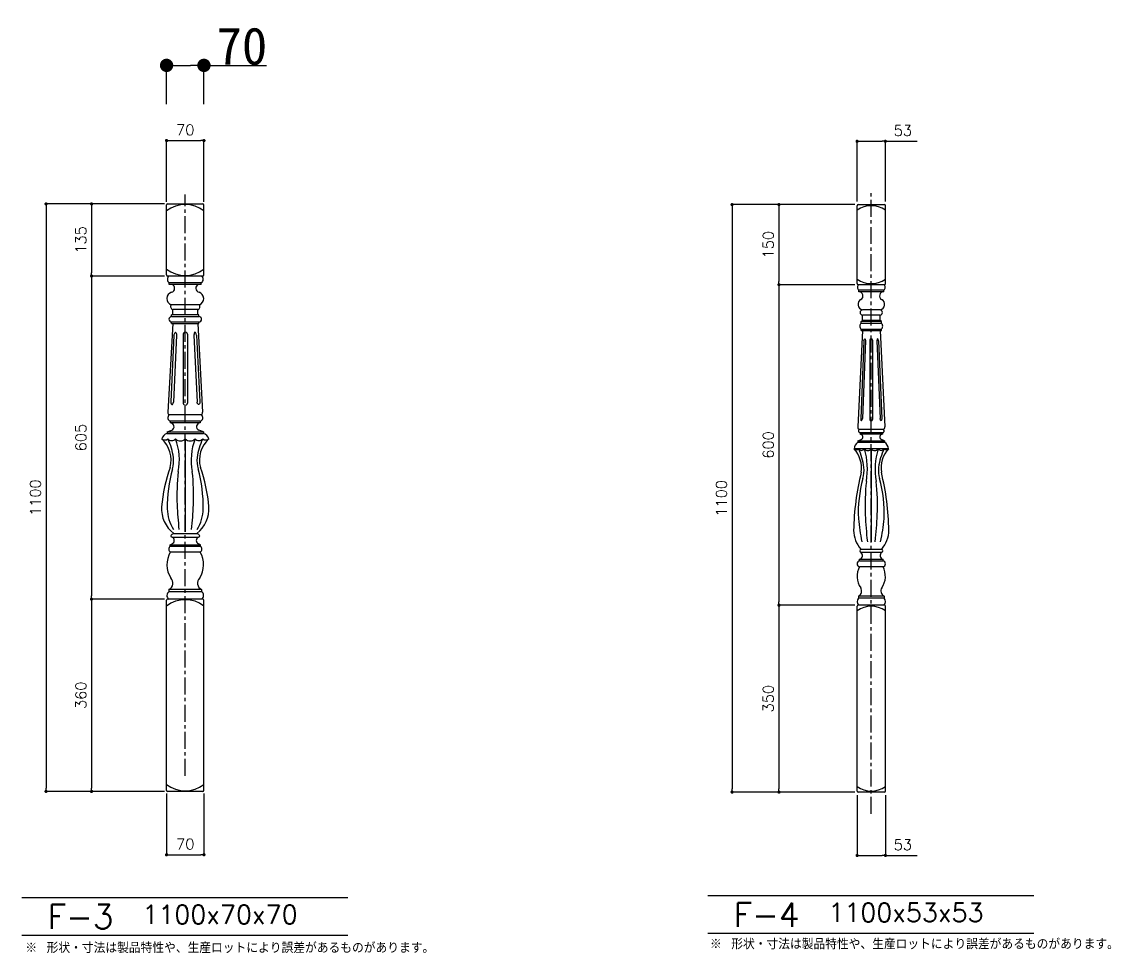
# Model space of a CAD drawing. Header units: millimetres. Extents: x -63086 to 144078, y -129912 to 13382.
# Drawn here: x -19935 to -17895, y -85373 to -83629 of the extents above; entities that cross this region are included whole.
import ezdxf

# ---------------------------------------------------------------- set-up
doc = ezdxf.new("R2010")
doc.units = ezdxf.units.MM
doc.linetypes.add('CENTER', pattern=[50.8, 31.75, -6.35, 6.35, -6.35])
doc.layers.get('0').update_dxf_attribs({"lineweight": 0})
for name, color, linetype in [('HOJO', 3, 'Continuous'), ('KIJUN', 7, 'Continuous'), ('SUNPOU', 70, 'Continuous'), ('WAKU', 1, 'Continuous')]:
    doc.layers.add(name, color=color, linetype=linetype)
doc.layers.add('展開建具用', color=250, linetype='Continuous', lineweight=9)
doc.styles.add('LIFE', font='romans', dxfattribs={"width": 0.7, "bigfont": 'extfont'})
doc.styles.get("Standard").update_dxf_attribs({"font": 'MS Mincho.ttf'})
doc.styles.add('SUNPOU', font='txt', dxfattribs={"bigfont": 'bigfont'})
doc.dimstyles.new('STANDARD$0', dxfattribs={"dimscale": 2, "dimtxt": 4.5, "dimasz": 1, "dimexe": 1, "dimexo": 2, "dimgap": 1, "dimtad": 3, "dimzin": 9, "dimdsep": 46, "dimtxsty": 'LIFE', "dimblk1": 'DOT', "dimblk2": 'DOT', "dimsah": 1, "dimcen": 0, "dimclrt": 3, "dimadec": 0, "dimazin": 0, "dimtfac": 1, "dimtdec": 4, "dimtmove": 0, "dimatfit": 3, "dimldrblk": 'DOT', "dimfxl": 1, "dimtolj": 1, "dimtzin": 0, "dimarcsym": 0})
doc.dimstyles.new('寸法', dxfattribs={"dimtxt": 70, "dimasz": 25, "dimexe": 1.5, "dimexo": 200, "dimtad": 1, "dimdec": 0, "dimtxsty": 'Standard', "dimblk": 'DOT', "dimcen": 2.5, "dimadec": 0, "dimazin": 0, "dimtfac": 1, "dimtdec": 0, "dimtmove": 0, "dimatfit": 3, "dimfxl": 200, "dimfxlon": 1, "dimarcsym": 0})

# ---------------------------------------------------------------- blocks, each defined once
blk = doc.blocks.new('_Dot')
at = {"color": 0, "linetype": 'ByBlock', "lineweight": -2}
blk.add_line((-0.5, 0), (-1, 0), dxfattribs=at)
at = {"color": 0, "linetype": 'ByBlock', "const_width": 0.5}
blk.add_lwpolyline([(-0.25, 0, 1), (0.25, 0, 1)], format="xyb", close=True, dxfattribs=at)
blk = doc.blocks.new('*D285')
at = {"layer": 'Defpoints', "color": 0, "transparency": 16777216}
for p in [(-19664.1, -85068), (-19594.1, -85068), (-19594.1, -85188.6)]:
    blk.add_point(p, dxfattribs=at)
at = {"layer": 'SUNPOU', "color": 70, "lineweight": -2, "transparency": 16777216}
for p, q in [((-19664.1, -85074), (-19664.1, -85188.6)), ((-19594.1, -85074), (-19594.1, -85188.6))]:
    blk.add_line(p, q, dxfattribs=at)
at = {"layer": 'SUNPOU', "color": 60, "lineweight": -2, "transparency": 16777216}
blk.add_line((-19658.1, -85188.6), (-19600.1, -85188.6), dxfattribs=at)
at = {"layer": 'SUNPOU', "color": 60, "lineweight": -2, "transparency": 16777216, "xscale": 6, "yscale": 6, "zscale": 6, "rotation": 180}
blk.add_blockref('_Dot', (-19664.1, -85188.6), dxfattribs=at)
at = {"layer": 'SUNPOU', "color": 60, "lineweight": -2, "transparency": 16777216, "xscale": 6, "yscale": 6, "zscale": 6}
blk.add_blockref('_Dot', (-19594.1, -85188.6), dxfattribs=at)
at = {"layer": 'SUNPOU', "color": 60, "transparency": 16777216, "insert": (-19629.1, -85168.6), "char_height": 20, "attachment_point": 5, "style": 'SUNPOU'}
blk.add_mtext('\\A1;70', dxfattribs=at)
blk = doc.blocks.new('*D286')
at = {"layer": 'Defpoints', "color": 0, "transparency": 16777216}
for p in [(-19662.1, -83970), (-19889.9, -85070), (-19662.1, -85070)]:
    blk.add_point(p, dxfattribs=at)
at = {"layer": 'SUNPOU', "color": 70, "lineweight": -2, "transparency": 16777216}
for p, q in [((-19668.1, -83970), (-19889.9, -83970)), ((-19668.1, -85070), (-19889.9, -85070))]:
    blk.add_line(p, q, dxfattribs=at)
at = {"layer": 'SUNPOU', "color": 60, "lineweight": -2, "transparency": 16777216}
blk.add_line((-19889.9, -83976), (-19889.9, -85064), dxfattribs=at)
at = {"layer": 'SUNPOU', "color": 60, "lineweight": -2, "transparency": 16777216, "xscale": 6, "yscale": 6, "zscale": 6}
for p, rotation in [((-19889.9, -83970), 90), ((-19889.9, -85070), 270)]:
    blk.add_blockref('_Dot', p, dxfattribs=dict(at, rotation=rotation))
at = {"layer": 'SUNPOU', "color": 60, "transparency": 16777216, "insert": (-19909.9, -84520), "char_height": 20, "attachment_point": 5, "rotation": 90, "style": 'SUNPOU'}
blk.add_mtext('\\A1;1100', dxfattribs=at)
blk = doc.blocks.new('*D287')
at = {"layer": 'Defpoints', "color": 0, "transparency": 16777216}
for p in [(-19594.1, -83851.4), (-19664.1, -83972), (-19594.1, -83972)]:
    blk.add_point(p, dxfattribs=at)
at = {"layer": 'SUNPOU', "color": 70, "lineweight": -2, "transparency": 16777216}
for p, q in [((-19664.1, -83966), (-19664.1, -83851.4)), ((-19594.1, -83966), (-19594.1, -83851.4))]:
    blk.add_line(p, q, dxfattribs=at)
at = {"layer": 'SUNPOU', "color": 60, "lineweight": -2, "transparency": 16777216}
blk.add_line((-19658.1, -83851.4), (-19600.1, -83851.4), dxfattribs=at)
at = {"layer": 'SUNPOU', "color": 60, "lineweight": -2, "transparency": 16777216, "xscale": 6, "yscale": 6, "zscale": 6, "rotation": 180}
blk.add_blockref('_Dot', (-19664.1, -83851.4), dxfattribs=at)
at = {"layer": 'SUNPOU', "color": 60, "lineweight": -2, "transparency": 16777216, "xscale": 6, "yscale": 6, "zscale": 6}
blk.add_blockref('_Dot', (-19594.1, -83851.4), dxfattribs=at)
at = {"layer": 'SUNPOU', "color": 60, "transparency": 16777216, "insert": (-19629.1, -83831.4), "char_height": 20, "attachment_point": 5, "style": 'SUNPOU'}
blk.add_mtext('\\A1;70', dxfattribs=at)
blk = doc.blocks.new('*D288')
at = {"layer": 'Defpoints', "color": 0, "transparency": 16777216}
for p in [(-19662.1, -84710), (-19804.6, -85070), (-19662.1, -85070)]:
    blk.add_point(p, dxfattribs=at)
at = {"layer": 'SUNPOU', "color": 70, "lineweight": -2, "transparency": 16777216}
for p, q in [((-19668.1, -84710), (-19804.6, -84710)), ((-19668.1, -85070), (-19804.6, -85070))]:
    blk.add_line(p, q, dxfattribs=at)
at = {"layer": 'SUNPOU', "color": 60, "lineweight": -2, "transparency": 16777216}
blk.add_line((-19804.6, -84716), (-19804.6, -85064), dxfattribs=at)
at = {"layer": 'SUNPOU', "color": 60, "lineweight": -2, "transparency": 16777216, "xscale": 6, "yscale": 6, "zscale": 6}
for p, rotation in [((-19804.6, -84710), 90), ((-19804.6, -85070), 270)]:
    blk.add_blockref('_Dot', p, dxfattribs=dict(at, rotation=rotation))
at = {"layer": 'SUNPOU', "color": 60, "transparency": 16777216, "insert": (-19824.6, -84890), "char_height": 20, "attachment_point": 5, "rotation": 90, "style": 'SUNPOU'}
blk.add_mtext('\\A1;360', dxfattribs=at)
blk = doc.blocks.new('*D289')
at = {"layer": 'Defpoints', "color": 0, "transparency": 16777216}
for p in [(-19662.1, -84105), (-19804.6, -84710), (-19662.1, -84710)]:
    blk.add_point(p, dxfattribs=at)
at = {"layer": 'SUNPOU', "color": 70, "lineweight": -2, "transparency": 16777216}
for p, q in [((-19668.1, -84105), (-19804.6, -84105)), ((-19668.1, -84710), (-19804.6, -84710))]:
    blk.add_line(p, q, dxfattribs=at)
at = {"layer": 'SUNPOU', "color": 60, "lineweight": -2, "transparency": 16777216}
blk.add_line((-19804.6, -84111), (-19804.6, -84704), dxfattribs=at)
at = {"layer": 'SUNPOU', "color": 60, "lineweight": -2, "transparency": 16777216, "xscale": 6, "yscale": 6, "zscale": 6}
for p, rotation in [((-19804.6, -84105), 90), ((-19804.6, -84710), 270)]:
    blk.add_blockref('_Dot', p, dxfattribs=dict(at, rotation=rotation))
at = {"layer": 'SUNPOU', "color": 60, "transparency": 16777216, "insert": (-19824.6, -84407.5), "char_height": 20, "attachment_point": 5, "rotation": 90, "style": 'SUNPOU'}
blk.add_mtext('\\A1;605', dxfattribs=at)
blk = doc.blocks.new('*D290')
at = {"layer": 'Defpoints', "color": 0, "transparency": 16777216}
for p in [(-19662.1, -83970), (-19804.6, -84105), (-19662.1, -84105)]:
    blk.add_point(p, dxfattribs=at)
at = {"layer": 'SUNPOU', "color": 70, "lineweight": -2, "transparency": 16777216}
for p, q in [((-19668.1, -83970), (-19804.6, -83970)), ((-19668.1, -84105), (-19804.6, -84105))]:
    blk.add_line(p, q, dxfattribs=at)
at = {"layer": 'SUNPOU', "color": 60, "lineweight": -2, "transparency": 16777216}
blk.add_line((-19804.6, -83976), (-19804.6, -84099), dxfattribs=at)
at = {"layer": 'SUNPOU', "color": 60, "lineweight": -2, "transparency": 16777216, "xscale": 6, "yscale": 6, "zscale": 6}
for p, rotation in [((-19804.6, -83970), 90), ((-19804.6, -84105), 270)]:
    blk.add_blockref('_Dot', p, dxfattribs=dict(at, rotation=rotation))
at = {"layer": 'SUNPOU', "color": 60, "transparency": 16777216, "insert": (-19824.6, -84037.5), "char_height": 20, "attachment_point": 5, "rotation": 90, "style": 'SUNPOU'}
blk.add_mtext('\\A1;135', dxfattribs=at)
blk = doc.blocks.new('*D291')
at = {"layer": 'Defpoints', "color": 0, "transparency": 16777216}
for p in [(-18370.8, -85071.3), (-18317.8, -85071.3), (-18317.8, -85189.9)]:
    blk.add_point(p, dxfattribs=at)
at = {"layer": 'SUNPOU', "color": 70, "lineweight": -2, "transparency": 16777216}
for p, q in [((-18370.8, -85077.3), (-18370.8, -85189.9)), ((-18317.8, -85077.3), (-18317.8, -85189.9))]:
    blk.add_line(p, q, dxfattribs=at)
at = {"layer": 'SUNPOU', "color": 60, "lineweight": -2, "transparency": 16777216}
for p, q in [((-18364.8, -85189.9), (-18323.8, -85189.9)), ((-18317.8, -85189.9), (-18258.4, -85189.9))]:
    blk.add_line(p, q, dxfattribs=at)
at = {"layer": 'SUNPOU', "color": 60, "lineweight": -2, "transparency": 16777216, "xscale": 6, "yscale": 6, "zscale": 6, "rotation": 180}
blk.add_blockref('_Dot', (-18370.8, -85189.9), dxfattribs=at)
at = {"layer": 'SUNPOU', "color": 60, "lineweight": -2, "transparency": 16777216, "xscale": 6, "yscale": 6, "zscale": 6}
blk.add_blockref('_Dot', (-18317.8, -85189.9), dxfattribs=at)
at = {"layer": 'SUNPOU', "color": 60, "transparency": 16777216, "insert": (-18285.1, -85169.9), "char_height": 20, "attachment_point": 5, "style": 'SUNPOU'}
blk.add_mtext('\\A1;53', dxfattribs=at)
blk = doc.blocks.new('*D292')
at = {"layer": 'Defpoints', "color": 0, "transparency": 16777216}
for p in [(-18368.8, -83971.3), (-18605, -85071.3), (-18370.8, -85071.3)]:
    blk.add_point(p, dxfattribs=at)
at = {"layer": 'SUNPOU', "color": 70, "lineweight": -2, "transparency": 16777216}
for p, q in [((-18374.8, -83971.3), (-18605, -83971.3)), ((-18376.8, -85071.3), (-18605, -85071.3))]:
    blk.add_line(p, q, dxfattribs=at)
at = {"layer": 'SUNPOU', "color": 60, "lineweight": -2, "transparency": 16777216}
blk.add_line((-18605, -83977.3), (-18605, -85065.3), dxfattribs=at)
at = {"layer": 'SUNPOU', "color": 60, "lineweight": -2, "transparency": 16777216, "xscale": 6, "yscale": 6, "zscale": 6}
for p, rotation in [((-18605, -83971.3), 90), ((-18605, -85071.3), 270)]:
    blk.add_blockref('_Dot', p, dxfattribs=dict(at, rotation=rotation))
at = {"layer": 'SUNPOU', "color": 60, "transparency": 16777216, "insert": (-18625, -84521.3), "char_height": 20, "attachment_point": 5, "rotation": 90, "style": 'SUNPOU'}
blk.add_mtext('\\A1;1100', dxfattribs=at)
blk = doc.blocks.new('*D293')
at = {"layer": 'Defpoints', "color": 0, "transparency": 16777216}
for p in [(-18317.8, -83852.8), (-18370.8, -83971.3), (-18317.8, -83971.3)]:
    blk.add_point(p, dxfattribs=at)
at = {"layer": 'SUNPOU', "color": 70, "lineweight": -2, "transparency": 16777216}
for p, q in [((-18370.8, -83965.3), (-18370.8, -83852.8)), ((-18317.8, -83965.3), (-18317.8, -83852.8))]:
    blk.add_line(p, q, dxfattribs=at)
at = {"layer": 'SUNPOU', "color": 60, "lineweight": -2, "transparency": 16777216}
for p, q in [((-18364.8, -83852.8), (-18323.8, -83852.8)), ((-18317.8, -83852.8), (-18258.4, -83852.8))]:
    blk.add_line(p, q, dxfattribs=at)
at = {"layer": 'SUNPOU', "color": 60, "lineweight": -2, "transparency": 16777216, "xscale": 6, "yscale": 6, "zscale": 6, "rotation": 180}
blk.add_blockref('_Dot', (-18370.8, -83852.8), dxfattribs=at)
at = {"layer": 'SUNPOU', "color": 60, "lineweight": -2, "transparency": 16777216, "xscale": 6, "yscale": 6, "zscale": 6}
blk.add_blockref('_Dot', (-18317.8, -83852.8), dxfattribs=at)
at = {"layer": 'SUNPOU', "color": 60, "transparency": 16777216, "insert": (-18285.1, -83832.8), "char_height": 20, "attachment_point": 5, "style": 'SUNPOU'}
blk.add_mtext('\\A1;53', dxfattribs=at)
blk = doc.blocks.new('*D294')
at = {"layer": 'Defpoints', "color": 0, "transparency": 16777216}
for p in [(-18368.8, -83971.3), (-18517.1, -84121.3), (-18368.8, -84121.3)]:
    blk.add_point(p, dxfattribs=at)
at = {"layer": 'SUNPOU', "color": 70, "lineweight": -2, "transparency": 16777216}
for p, q in [((-18374.8, -83971.3), (-18517.1, -83971.3)), ((-18374.8, -84121.3), (-18517.1, -84121.3))]:
    blk.add_line(p, q, dxfattribs=at)
at = {"layer": 'SUNPOU', "color": 60, "lineweight": -2, "transparency": 16777216}
blk.add_line((-18517.1, -83977.3), (-18517.1, -84115.3), dxfattribs=at)
at = {"layer": 'SUNPOU', "color": 60, "lineweight": -2, "transparency": 16777216, "xscale": 6, "yscale": 6, "zscale": 6}
for p, rotation in [((-18517.1, -83971.3), 90), ((-18517.1, -84121.3), 270)]:
    blk.add_blockref('_Dot', p, dxfattribs=dict(at, rotation=rotation))
at = {"layer": 'SUNPOU', "color": 60, "transparency": 16777216, "insert": (-18537.1, -84046.3), "char_height": 20, "attachment_point": 5, "rotation": 90, "style": 'SUNPOU'}
blk.add_mtext('\\A1;150', dxfattribs=at)
blk = doc.blocks.new('*D295')
at = {"layer": 'Defpoints', "color": 0, "transparency": 16777216}
for p in [(-18368.8, -84121.3), (-18517.1, -84721.3), (-18368.8, -84721.3)]:
    blk.add_point(p, dxfattribs=at)
at = {"layer": 'SUNPOU', "color": 70, "lineweight": -2, "transparency": 16777216}
for p, q in [((-18374.8, -84121.3), (-18517.1, -84121.3)), ((-18374.8, -84721.3), (-18517.1, -84721.3))]:
    blk.add_line(p, q, dxfattribs=at)
at = {"layer": 'SUNPOU', "color": 60, "lineweight": -2, "transparency": 16777216}
blk.add_line((-18517.1, -84127.3), (-18517.1, -84715.3), dxfattribs=at)
at = {"layer": 'SUNPOU', "color": 60, "lineweight": -2, "transparency": 16777216, "xscale": 6, "yscale": 6, "zscale": 6}
for p, rotation in [((-18517.1, -84121.3), 90), ((-18517.1, -84721.3), 270)]:
    blk.add_blockref('_Dot', p, dxfattribs=dict(at, rotation=rotation))
at = {"layer": 'SUNPOU', "color": 60, "transparency": 16777216, "insert": (-18537.1, -84421.3), "char_height": 20, "attachment_point": 5, "rotation": 90, "style": 'SUNPOU'}
blk.add_mtext('\\A1;600', dxfattribs=at)
blk = doc.blocks.new('*D296')
at = {"layer": 'Defpoints', "color": 0, "transparency": 16777216}
for p in [(-18368.8, -84721.3), (-18517.1, -85071.3), (-18368.8, -85071.3)]:
    blk.add_point(p, dxfattribs=at)
at = {"layer": 'SUNPOU', "color": 70, "lineweight": -2, "transparency": 16777216}
for p, q in [((-18374.8, -84721.3), (-18517.1, -84721.3)), ((-18374.8, -85071.3), (-18517.1, -85071.3))]:
    blk.add_line(p, q, dxfattribs=at)
at = {"layer": 'SUNPOU', "color": 60, "lineweight": -2, "transparency": 16777216}
blk.add_line((-18517.1, -84727.3), (-18517.1, -85065.3), dxfattribs=at)
at = {"layer": 'SUNPOU', "color": 60, "lineweight": -2, "transparency": 16777216, "xscale": 6, "yscale": 6, "zscale": 6}
for p, rotation in [((-18517.1, -84721.3), 90), ((-18517.1, -85071.3), 270)]:
    blk.add_blockref('_Dot', p, dxfattribs=dict(at, rotation=rotation))
at = {"layer": 'SUNPOU', "color": 60, "transparency": 16777216, "insert": (-18537.1, -84896.3), "char_height": 20, "attachment_point": 5, "rotation": 90, "style": 'SUNPOU'}
blk.add_mtext('\\A1;350', dxfattribs=at)
blk = doc.blocks.new('*D297')
at = {"layer": 'Defpoints', "color": 0, "ltscale": 10, "transparency": 16777216}
for p in [(-19594.1, -83710.6), (-19664.1, -83983), (-19594.1, -83983)]:
    blk.add_point(p, dxfattribs=at)
at = {"layer": '展開建具用', "color": 0, "lineweight": -2, "ltscale": 10, "transparency": 16777216}
for p, q in [((-19664.1, -83783), (-19664.1, -83709.1)), ((-19639.1, -83710.6), (-19619.1, -83710.6)), ((-19594.1, -83783), (-19594.1, -83709.1)), ((-19594.1, -83710.6), (-19477, -83710.6))]:
    blk.add_line(p, q, dxfattribs=at)
at = {"layer": '展開建具用', "color": 0, "lineweight": -2, "ltscale": 10, "transparency": 16777216, "xscale": 25, "yscale": 25, "zscale": 25, "rotation": 180}
blk.add_blockref('_Dot', (-19664.1, -83710.6), dxfattribs=at)
at = {"layer": '展開建具用', "color": 0, "lineweight": -2, "ltscale": 10, "transparency": 16777216, "xscale": 25, "yscale": 25, "zscale": 25}
blk.add_blockref('_Dot', (-19594.1, -83710.6), dxfattribs=at)
at = {"layer": '展開建具用', "color": 0, "ltscale": 10, "transparency": 16777216, "insert": (-19523.1, -83675), "char_height": 70, "attachment_point": 5}
blk.add_mtext('70', dxfattribs=at)

msp = doc.modelspace()

# ---------------------------------------------------------------- linework, layer by layer
at = {"layer": 'KIJUN', "linetype": 'CENTER'}
for p, q in [((-19629.0865, -85040.9965), (-19629.0865, -83952.6334)), ((-18344.2619, -85111.7962), (-18344.2619, -83948.9574))]:
    msp.add_line(p, q, dxfattribs=at)
at = {"layer": 'KIJUN'}
for p, q in [((-19664.0865, -84102.9936), (-19664.0865, -83971.9936)), ((-19662.0865, -83969.9936), (-19596.0865, -83969.9936)), ((-19594.0865, -84102.9936), (-19594.0865, -83971.9936)), ((-18370.7619, -84119.3176), (-18370.7619, -83973.3176)), ((-18368.7619, -83971.3176), (-18319.7619, -83971.3176)), ((-18317.7619, -84119.3176), (-18317.7619, -83973.3176)), ((-19596.0865, -84104.9936), (-19662.0865, -84104.9936)), ((-19599.0865, -84117.9936), (-19659.0865, -84117.9936)), ((-19659.0865, -84120.9936), (-19659.0865, -84117.9936)), ((-19599.0865, -84120.9936), (-19659.0865, -84120.9936)), ((-19599.0865, -84120.9936), (-19599.0865, -84117.9936)), ((-18319.7619, -84121.3176), (-18368.7619, -84121.3176)), ((-18320.7619, -84131.3176), (-18367.7619, -84131.3176)), ((-18367.7619, -84134.3176), (-18367.7619, -84131.3176)), ((-18320.7619, -84134.3176), (-18367.7619, -84134.3176)), ((-18320.7619, -84134.3176), (-18320.7619, -84131.3176)), ((-19602.5865, -84158.9936), (-19655.5865, -84158.9936)), ((-19603.5865, -84177.9936), (-19654.5865, -84177.9936)), ((-19654.5865, -84180.9936), (-19654.5865, -84177.9936)), ((-19654.5865, -84180.9936), (-19603.5865, -84180.9936)), ((-19605.5865, -84167.9936), (-19652.5865, -84167.9936)), ((-19652.5865, -84177.9936), (-19652.5865, -84167.9936)), ((-19605.5865, -84177.9936), (-19605.5865, -84167.9936)), ((-19603.5865, -84180.9936), (-19603.5865, -84177.9936)), ((-18327.7619, -84168.3176), (-18360.7619, -84168.3176)), ((-18327.7619, -84178.3176), (-18360.7619, -84178.3176)), ((-18360.7619, -84188.3176), (-18360.7619, -84178.3176)), ((-18327.7619, -84188.3176), (-18327.7619, -84178.3176)), ((-19652.5865, -84193.9936), (-19661.5578, -84360.1519)), ((-19654.5865, -84190.9936), (-19603.5865, -84190.9936)), ((-19654.5865, -84193.9936), (-19654.5865, -84190.9936)), ((-19654.5865, -84193.9936), (-19603.5865, -84193.9936)), ((-19605.5865, -84193.9936), (-19596.6152, -84360.1519)), ((-19603.5865, -84193.9936), (-19603.5865, -84190.9936)), ((-18360.7619, -84207.3176), (-18369.7332, -84387.476)), ((-18363.2619, -84190.3176), (-18360.7619, -84188.3176)), ((-18325.2619, -84190.3176), (-18363.2619, -84190.3176)), ((-18363.2619, -84193.3176), (-18363.2619, -84190.3176)), ((-18363.2619, -84193.3176), (-18325.2619, -84193.3176)), ((-18363.2619, -84204.3176), (-18325.2619, -84204.3176)), ((-18363.2619, -84207.3176), (-18363.2619, -84204.3176)), ((-18363.2619, -84207.3176), (-18325.2619, -84207.3176)), ((-18327.7619, -84188.3176), (-18360.7619, -84188.3176)), ((-18325.2619, -84190.3176), (-18327.7619, -84188.3176)), ((-18327.7619, -84207.3176), (-18318.7906, -84387.476)), ((-18325.2619, -84193.3176), (-18325.2619, -84190.3176)), ((-18325.2619, -84207.3176), (-18325.2619, -84204.3176)), ((-19650.306, -84215.6577), (-19656.2157, -84340.7316)), ((-19645.3101, -84215.8608), (-19651.2198, -84340.9347)), ((-19633.0865, -84214.1442), (-19633.0865, -84342.8429)), ((-19625.0865, -84214.1442), (-19625.0865, -84342.8429)), ((-19612.8629, -84215.8608), (-19606.9532, -84340.9347)), ((-19607.867, -84215.6577), (-19601.9573, -84340.7316)), ((-18357.9814, -84226.331), (-18363.8911, -84371.7063)), ((-18354.9845, -84226.4679), (-18360.8942, -84371.8432)), ((-18346.7619, -84224.8176), (-18346.7619, -84373.8176)), ((-18341.7619, -84224.8176), (-18341.7619, -84373.8176)), ((-18333.5393, -84226.4679), (-18327.6296, -84371.8432)), ((-18330.5424, -84226.331), (-18324.6327, -84371.7063)), ((-19599.0865, -84364.9936), (-19659.0865, -84364.9936)), ((-19601.0865, -84376.9936), (-19657.0865, -84376.9936)), ((-19657.0865, -84376.9936), (-19657.0865, -84379.9936)), ((-19601.0865, -84379.9936), (-19657.0865, -84379.9936)), ((-19601.0865, -84376.9936), (-19601.0865, -84379.9936)), ((-19663.0865, -84396.9936), (-19654.5309, -84393.3591)), ((-19663.0865, -84396.9936), (-19595.0865, -84396.9936)), ((-19663.0865, -84396.9936), (-19663.0865, -84399.9936)), ((-19663.0865, -84399.9936), (-19595.0865, -84399.9936)), ((-19629.0865, -84409.9936), (-19629.0865, -84584.084)), ((-19629.0865, -84409.9936), (-19629.0865, -84579.4464)), ((-19595.0865, -84396.9936), (-19603.6421, -84393.3591)), ((-19595.0865, -84396.9936), (-19595.0865, -84399.9936)), ((-18369.2619, -84413.3176), (-18363.484, -84411.2196)), ((-18321.2619, -84392.3176), (-18367.2619, -84392.3176)), ((-18323.2619, -84398.3176), (-18365.2619, -84398.3176)), ((-18365.2619, -84398.3176), (-18365.2619, -84401.3176)), ((-18323.2619, -84401.3176), (-18365.2619, -84401.3176)), ((-18319.2619, -84413.3176), (-18325.0398, -84411.2196)), ((-18323.2619, -84398.3176), (-18323.2619, -84401.3176)), ((-18312.2619, -84428.3176), (-18376.2619, -84428.3176)), ((-18369.2619, -84413.3176), (-18319.2619, -84413.3176)), ((-18369.2619, -84413.3176), (-18369.2619, -84416.3176)), ((-18369.2619, -84416.3176), (-18319.2619, -84416.3176)), ((-18344.2619, -84428.3176), (-18344.2619, -84602.4081)), ((-18344.2619, -84428.3176), (-18344.2619, -84602.4081)), ((-18319.2619, -84413.3176), (-18319.2619, -84416.3176)), ((-19653.7774, -84593.9936), (-19604.3956, -84593.9936)), ((-19650.5865, -84586.9936), (-19607.5865, -84586.9936)), ((-19657.5865, -84607.9936), (-19653.8085, -84606.3991)), ((-19657.5865, -84607.9936), (-19600.5865, -84607.9936)), ((-19657.5865, -84610.9936), (-19657.5865, -84607.9936)), ((-19657.5865, -84610.9936), (-19600.5865, -84610.9936)), ((-19600.5865, -84607.9936), (-19604.3645, -84606.3991)), ((-19600.5865, -84610.9936), (-19600.5865, -84607.9936)), ((-19601.0865, -84621.9936), (-19657.0865, -84621.9936)), ((-18366.2619, -84635.3176), (-18322.2619, -84635.3176)), ((-18366.2619, -84638.3176), (-18366.2619, -84635.3176)), ((-18363.7619, -84616.3176), (-18324.7619, -84616.3176)), ((-18363.7619, -84622.3176), (-18324.7619, -84622.3176)), ((-18322.2619, -84638.3176), (-18322.2619, -84635.3176)), ((-18366.2619, -84638.3176), (-18322.2619, -84638.3176)), ((-18322.2619, -84649.3176), (-18366.2619, -84649.3176)), ((-19598.5865, -84691.9936), (-19659.5865, -84691.9936)), ((-19659.5865, -84691.9936), (-19659.5865, -84695.9936)), ((-19598.5865, -84695.9936), (-19659.5865, -84695.9936)), ((-19598.5865, -84691.9936), (-19598.5865, -84695.9936)), ((-19664.0865, -85067.9936), (-19664.0865, -84711.9936)), ((-19596.0865, -84709.9936), (-19662.0865, -84709.9936)), ((-19594.0865, -85067.9936), (-19594.0865, -84711.9936)), ((-18320.2619, -84704.3176), (-18368.2619, -84704.3176)), ((-18368.2619, -84704.3176), (-18368.2619, -84708.3176)), ((-18320.2619, -84708.3176), (-18368.2619, -84708.3176)), ((-18320.2619, -84704.3176), (-18320.2619, -84708.3176)), ((-18370.7619, -85069.3176), (-18370.7619, -84723.3176)), ((-18319.7619, -84721.3176), (-18368.7619, -84721.3176)), ((-18317.7619, -85069.3176), (-18317.7619, -84723.3176)), ((-19596.0865, -85069.9936), (-19662.0865, -85069.9936)), ((-18319.7619, -85071.3176), (-18368.7619, -85071.3176))]:
    msp.add_line(p, q, dxfattribs=at)
for centre, radius, start, end in [((-19662.0865, -83971.9936), 2, 90, 180), ((-19629.0865, -84028.0352), 57.0417, 52.1507112, 127.8492888), ((-19596.0865, -83971.9936), 2, 0, 90), ((-18368.7619, -83973.3176), 2, 90, 180), ((-18344.2619, -84018.8158), 45.4982, 54.3776427, 125.6223573), ((-18319.7619, -83973.3176), 2, 0, 90), ((-19629.0865, -84046.9519), 57.0417, 232.1507112, 307.8492888), ((-19662.0865, -84102.9936), 2, 180, 270), ((-19654.4306, -84111.3049), 8.1496, 129.2461901, 235.1590063), ((-19603.7424, -84111.3049), 8.1496, 304.8409937, 50.7538099), ((-19596.0865, -84102.9936), 2, 270, 0), ((-19656.378, -84127.9063), 7.4244, 281.8276772, 68.6039558), ((-19601.795, -84127.9063), 7.4244, 111.3960442, 258.1723228), ((-18344.2619, -84073.8194), 45.4982, 234.3776427, 305.6223573), ((-18368.7619, -84119.3176), 2, 180, 270), ((-18363.9975, -84126.3176), 6.2587, 126.9756057, 233.0243943), ((-18324.5263, -84126.3176), 6.2587, 306.9756057, 53.0243943), ((-18319.7619, -84119.3176), 2, 270, 0), ((-19650.8462, -84147.2174), 12.6944, 108.4143713, 248.0736572), ((-19607.3268, -84147.2174), 12.6944, 291.9263428, 71.5856287), ((-18367.8175, -84142.3398), 8.0224, 300.9907891, 89.6032017), ((-18320.7063, -84142.3398), 8.0224, 90.3967983, 239.0092109), ((-19650.5412, -84162.3118), 6.0387, 146.6675653, 250.2023323), ((-19607.6318, -84162.3118), 6.0387, 289.7976677, 33.3324347), ((-18359.027, -84158.2777), 10.1887, 117.2158401, 260.196005), ((-18329.4968, -84158.2777), 10.1887, 279.803995, 62.7841599), ((-19654.5801, -84185.9936), 5, 90.0736612, 269.9263388), ((-19603.5929, -84185.9936), 5, 270.0736612, 89.9263388), ((-18360.2311, -84173.3176), 5.0281, 96.0597547, 263.9402453), ((-18328.2927, -84173.3176), 5.0281, 276.0597547, 83.9402453), ((-18358.4389, -84198.8176), 7.3152, 131.2481119, 228.7518881), ((-18330.085, -84198.8176), 7.3152, 311.2481119, 48.7518881), ((-19629.0865, -84213.9963), 4.0027, 357.8821032, 182.1178968), ((-18344.2619, -84224.8176), 2.5, 0, 180), ((-19629.0865, -84342.9908), 4.0027, 177.8821032, 2.1178968), ((-19654.9534, -84370.4714), 6.8622, 127.0354661, 251.8891783), ((-19656.4755, -84360.6093), 5.1028, 174.857394, 239.2244543), ((-19603.2196, -84370.4714), 6.8622, 288.1108217, 52.9645339), ((-19601.6975, -84360.6093), 5.1028, 300.7755457, 5.142606), ((-19656.999, -84386.9039), 6.9109, 290.9238493, 90.7255507), ((-19601.174, -84386.9039), 6.9109, 89.2744493, 249.0761507), ((-18364.6509, -84387.9334), 5.1028, 174.857394, 239.2244543), ((-18344.2619, -84373.8176), 2.5, 180, 0), ((-18323.8729, -84387.9334), 5.1028, 300.7755457, 5.142606), ((-19659.9192, -84413.1609), 13.5429, 103.5250991, 166.4749009), ((-19709.052, -84449.4938), 53.4209, 345.1278217, 47.6817052), ((-19667.3909, -84402.5646), 9.361, 232.5234488, 307.4765512), ((-19654.5452, -84403.7234), 9.51, 221.2489373, 318.7510627), ((-19759.373, -84457.9365), 108.8092, 6.8327164, 26.1430866), ((-19750.0053, -84449.3157), 109.8866, 348.5562671, 20.9677637), ((-19638.2408, -84400.3107), 13.3251, 226.6071214, 313.3928786), ((-19619.9322, -84400.3107), 13.3251, 226.6071214, 313.3928786), ((-19508.1677, -84449.3157), 109.8866, 159.0322363, 191.4437329), ((-19603.6278, -84403.7234), 9.51, 221.2489373, 318.7510627), ((-19498.8, -84457.9365), 108.8092, 153.8569134, 173.1672836), ((-19549.121, -84449.4938), 53.4209, 132.3182948, 194.8721783), ((-19590.7821, -84402.5646), 9.361, 232.5234488, 307.4765512), ((-19598.2538, -84413.1609), 13.5429, 13.5250991, 76.4749009), ((-18365.2011, -84394.964), 3.3541, 127.9084187, 268.9614789), ((-18365.4016, -84406.4533), 5.1376, 291.9163133, 88.4417258), ((-18323.1222, -84406.4533), 5.1376, 91.5582742, 248.0836867), ((-18323.3227, -84394.964), 3.3541, 271.0385211, 52.0915813), ((-18361.6701, -84428.7878), 14.5994, 121.3327855, 178.1543402), ((-18417.359, -84464.5561), 54.7923, 351.786274, 41.4051725), ((-18372.3163, -84424.7962), 5.2885, 221.7488777, 318.2511223), ((-18362.7583, -84424.8182), 6.614, 211.9440433, 328.0559567), ((-18466.0484, -84476.2605), 108.8092, 6.8327164, 26.1430866), ((-18350.7039, -84423.8299), 7.851, 214.86239, 325.13761), ((-18481.4134, -84466.4454), 129.9852, 349.8098063, 17.057048), ((-18337.8199, -84423.8299), 7.851, 214.86239, 325.13761), ((-18207.1104, -84466.4454), 129.9852, 162.942952, 190.1901937), ((-18325.7655, -84424.8182), 6.614, 211.9440433, 328.0559567), ((-18222.4754, -84476.2605), 108.8092, 153.8569134, 173.1672836), ((-18271.1649, -84464.5561), 54.7923, 138.5948275, 188.213726), ((-18316.2075, -84424.7962), 5.2885, 221.7488777, 318.2511223), ((-18326.8537, -84428.7878), 14.5994, 1.8456598, 58.6672145), ((-19704.2567, -84450.843), 53.2427, 343.4362069, 6.3098106), ((-19553.9162, -84450.843), 53.2427, 173.6901894, 196.5637931), ((-19394.7008, -84558.4211), 279.4421, 160.0782648, 175.5906938), ((-19376.9206, -84539.7926), 285.9815, 165.0510991, 180.2454371), ((-19208.8115, -84517.0651), 435.9199, 173.9496152, 182.1693566), ((-20049.3615, -84517.0651), 435.9199, 357.8306434, 6.0503848), ((-19881.2523, -84539.7926), 285.9815, 359.7545629, 14.9489009), ((-19863.4722, -84558.4211), 279.4421, 4.4093062, 19.9217352), ((-17881.8687, -84590.2071), 495.473, 166.2433228, 178.9719755), ((-18410.9321, -84469.167), 53.2427, 343.4362069, 6.3098106), ((-18277.5917, -84469.167), 53.2427, 173.6901894, 196.5637931), ((-18806.6551, -84590.2071), 495.473, 1.0280245, 13.7566772), ((-18142.7586, -84546.4453), 225.8457, 164.0400446, 183.296105), ((-17919.9869, -84535.3891), 435.9199, 173.9496152, 182.1693566), ((-18768.5369, -84535.3891), 435.9199, 357.8306434, 6.0503848), ((-18545.7652, -84546.4453), 225.8457, 356.703895, 15.9599554), ((-18887.0724, -84499.264), 758.123, 182.5932995, 186.0712063), ((-20371.1006, -84499.264), 758.123, 353.9287937, 357.4067005), ((-19616.4154, -84541.2888), 57.0665, 175.626713, 233.216391), ((-19583.5313, -84538.1657), 79.4194, 182.0579256, 211.3175036), ((-19641.7576, -84541.2888), 57.0665, 306.783609, 4.373287), ((-19674.6417, -84538.1657), 79.4194, 328.6824964, 357.9420744), ((-17598.2478, -84517.588), 758.123, 182.5932995, 186.4237975), ((-19090.276, -84517.588), 758.123, 353.5762025, 357.4067005), ((-17998.8926, -84526.5142), 370.802, 185.0929023, 191.8104753), ((-18689.6313, -84526.5142), 370.802, 348.1895247, 354.9070977), ((-19653.7774, -84591.6844), 2.3091, 134.9555606, 270), ((-19646.9724, -84598.0275), 11.6108, 108.1359652, 136.6031296), ((-19656.276, -84600.1901), 6.6813, 291.6730479, 68.0390952), ((-19601.897, -84600.1901), 6.6813, 111.9609048, 248.3269521), ((-19611.2006, -84598.0275), 11.6108, 43.3968704, 71.8640348), ((-19604.3956, -84591.6844), 2.3091, 270, 45.0444394), ((-18322.4938, -84580.2963), 54.7777, 181.0682929, 221.1163861), ((-18366.03, -84580.2963), 54.7777, 318.8836139, 358.9317071), ((-19653.1408, -84616.3029), 6.9248, 129.9407257, 235.2643987), ((-19605.0322, -84616.3029), 6.9248, 304.7356013, 50.0592743), ((-19617.5175, -84645.355), 45.9506, 149.4424606, 213.0108997), ((-19640.6555, -84645.355), 45.9506, 326.9891003, 30.5575394), ((-18368.0897, -84628.2257), 7.3236, 284.4524392, 53.7765067), ((-18362.5093, -84619.3176), 3.251, 112.6613718, 247.3386282), ((-18320.4341, -84628.2257), 7.3236, 126.2234933, 255.5475608), ((-18326.0145, -84619.3176), 3.251, 292.6613718, 67.3386282), ((-18365.1362, -84643.8176), 5.614, 101.5667084, 258.4332916), ((-18332.1649, -84667.2852), 38.5414, 152.2128242, 214.1217278), ((-18356.3589, -84667.2852), 38.5414, 325.8782722, 27.7871758), ((-18323.3876, -84643.8176), 5.614, 281.5667084, 78.4332916), ((-19665.5964, -84679.9181), 13.4884, 296.4594093, 44.948973), ((-19592.5766, -84679.9181), 13.4884, 135.051027, 243.5405907), ((-19655.025, -84703.1654), 8.4996, 122.4577506, 233.4514324), ((-19603.148, -84703.1654), 8.4996, 306.5485676, 57.5422494), ((-18372.8351, -84694.7982), 10.5609, 295.6599765, 33.9184182), ((-18315.6887, -84694.7982), 10.5609, 146.0815818, 244.3400235), ((-19662.0865, -84711.9936), 2, 90, 180), ((-19629.0865, -84768.0352), 57.0417, 52.1507112, 127.8492888), ((-19596.0865, -84711.9936), 2, 0, 90), ((-18361.1072, -84714.8176), 9.6664, 137.7450694, 222.2549306), ((-18327.4166, -84714.8176), 9.6664, 317.7450694, 42.2549306), ((-18368.7619, -84723.3176), 2, 90, 180), ((-18344.2619, -84768.8158), 45.4982, 54.3776427, 125.6223573), ((-18319.7619, -84723.3176), 2, 0, 90), ((-19629.0865, -85011.9519), 57.0417, 232.1507112, 307.8492888), ((-18344.2619, -85023.8194), 45.4982, 234.3776427, 305.6223573), ((-19662.0865, -85067.9936), 2, 180, 270), ((-19596.0865, -85067.9936), 2, 270, 0), ((-18368.7619, -85069.3176), 2, 180, 270), ((-18319.7619, -85069.3176), 2, 270, 0)]:
    msp.add_arc(centre, radius, start, end, dxfattribs=at)
at = {"layer": 'KIJUN', "extrusion": (0, 0, -1)}
for centre, major_axis, ratio, start_param, end_param in [((-19648.5162, -84221.796), (1.3941, 11.3541), 0.257191911, -1.031503807, 0.989470251), ((-18356.8976, -84231.9952), (0.7234, 9.623), 0.19097604, -0.955892512, 0.944665609), ((-19604.521, -84340.0126), (-0.5035, 5.5814), 0.450558921, 1.740488676, 4.587182759), ((-18326.2515, -84370.1247), (-0.4614, 6.1685), 0.251565095, 1.848867065, 4.448921024)]:
    msp.add_ellipse(centre, major_axis=major_axis, ratio=ratio, start_param=start_param, end_param=end_param, dxfattribs=at)
at = {"layer": 'KIJUN'}
for centre, major_axis, ratio, start_param, end_param in [((-19609.6568, -84221.796), (-1.3941, 11.3541), 0.257191911, -1.031503807, 0.989470251), ((-18331.6262, -84231.9952), (-0.7234, 9.623), 0.19097604, -0.955892512, 0.944665609), ((-19653.652, -84340.0126), (0.5035, 5.5814), 0.450558921, 1.740488676, 4.587182759), ((-18362.2723, -84370.1247), (0.4614, 6.1685), 0.251565095, 1.848867065, 4.448921024)]:
    msp.add_ellipse(centre, major_axis=major_axis, ratio=ratio, start_param=start_param, end_param=end_param, dxfattribs=at)
at = {"layer": 'WAKU'}
for p, q in [((-19935.2878, -85268.8298), (-19324.6388, -85268.8298)), ((-18650.4632, -85265.1538), (-18039.8142, -85265.1538)), ((-19935.2878, -85338.8298), (-19324.6388, -85338.8298)), ((-18650.4632, -85335.1538), (-18039.8142, -85335.1538))]:
    msp.add_line(p, q, dxfattribs=at)

# ---------------------------------------------------------------- texts
at = {"layer": 'HOJO', "style": 'SUNPOU'}
for s, height, p in [('F-3', 45, (-19887.0179, -85326.9967)), ('1100x70x70', 35, (-19709.6823, -85317.8515)), ('F-4', 45, (-18602.1933, -85323.3207)), ('1100x53x53', 35, (-18424.8577, -85314.1755)), ('※ 形状・寸法は製品特性や、生産ロットにより誤差があるものがあります。', 20, (-18646.3366, -85365.614)), ('※ 形状・寸法は製品特性や、生産ロットにより誤差があるものがあります。', 20, (-19928.5876, -85372.7441))]:
    msp.add_text(s, height=height, dxfattribs=at).set_placement(p)

# ---------------------------------------------------------------- dimensions: what is measured, and where the dimension line sits
at = {"layer": 'SUNPOU'}
for base, p1, p2, picture, middle in [((-19594.0865, -83851.431), (-19664.0865, -83971.9936), (-19594.0865, -83971.9936), '*D287', (-19629.0865, -83831.431)), ((-18317.7619, -83852.755), (-18370.7619, -83971.3176), (-18317.7619, -83971.3176), '*D293', (-18285.0952, -83832.755)), ((-19594.0865, -85188.5562), (-19664.0865, -85067.9936), (-19594.0865, -85067.9936), '*D285', (-19629.0865, -85168.5562)), ((-18317.7619, -85189.8802), (-18370.7619, -85071.3176), (-18317.7619, -85071.3176), '*D291', (-18285.0952, -85169.8802))]:
    dim = msp.add_linear_dim(base=base, p1=p1, p2=p2, dimstyle='STANDARD$0', override={"dimtxt": 10, "dimasz": 3, "dimexe": 0, "dimexo": 3, "dimgap": 5, "dimtad": 1, "dimdec": 0, "dimtxsty": 'SUNPOU', "dimblk": 'Dot', "dimclrd": 60, "dimclre": 70, "dimclrt": 60, "dimtfac": 0.064286, "dimtdec": 0}, dxfattribs=at)
    dim.commit()
    dim.dimension.update_dxf_attribs({"geometry": picture, "text_midpoint": middle})
for base, p1, p2, picture, middle in [((-19889.8657, -85069.9936), (-19662.0865, -83969.9936), (-19662.0865, -85069.9936), '*D286', (-19909.8657, -84519.9936)), ((-19804.6382, -84104.9936), (-19662.0865, -83969.9936), (-19662.0865, -84104.9936), '*D290', (-19824.6382, -84037.4936)), ((-18605.0411, -85071.3176), (-18368.7619, -83971.3176), (-18370.7619, -85071.3176), '*D292', (-18625.0411, -84521.3176)), ((-18517.0961, -84121.3176), (-18368.7619, -83971.3176), (-18368.7619, -84121.3176), '*D294', (-18537.0961, -84046.3176)), ((-19804.6382, -84709.9936), (-19662.0865, -84104.9936), (-19662.0865, -84709.9936), '*D289', (-19824.6382, -84407.4936)), ((-18517.0961, -84721.3176), (-18368.7619, -84121.3176), (-18368.7619, -84721.3176), '*D295', (-18537.0961, -84421.3176)), ((-19804.6382, -85069.9936), (-19662.0865, -84709.9936), (-19662.0865, -85069.9936), '*D288', (-19824.6382, -84889.9936)), ((-18517.0961, -85071.3176), (-18368.7619, -84721.3176), (-18368.7619, -85071.3176), '*D296', (-18537.0961, -84896.3176))]:
    dim = msp.add_linear_dim(base=base, p1=p1, p2=p2, angle=90, dimstyle='STANDARD$0', override={"dimtxt": 10, "dimasz": 3, "dimexe": 0, "dimexo": 3, "dimgap": 5, "dimtad": 1, "dimdec": 0, "dimtxsty": 'SUNPOU', "dimblk": 'Dot', "dimclrd": 60, "dimclre": 70, "dimclrt": 60, "dimtfac": 0.064286, "dimtdec": 0}, dxfattribs=at)
    dim.commit()
    dim.dimension.update_dxf_attribs({"geometry": picture, "text_midpoint": middle})
at = {"layer": '展開建具用', "ltscale": 10}
dim = msp.add_linear_dim(base=(-19594.0865, -83710.5943), p1=(-19664.0865, -83982.9936), p2=(-19594.0865, -83982.9936), dimstyle='寸法', dxfattribs=at)
dim.commit()
dim.dimension.update_dxf_attribs({"geometry": '*D297', "text_midpoint": (-19523.0615, -83674.9693)})

doc.saveas('drawing.dxf')
